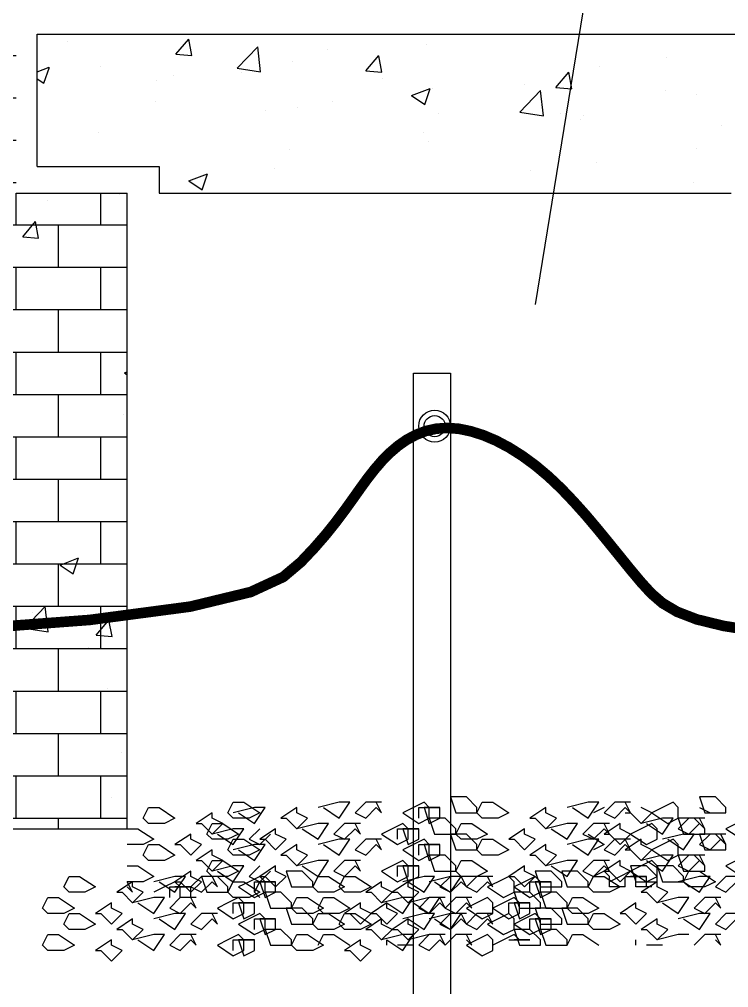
# Model space of a CAD drawing. Extents: x 0.013 to 0.842, y 0.009 to 0.544.
# Drawn here: x 0.12926 to 0.14265, y 0.0476 to 0.06588 of the extents above; entities that cross this region are included whole.
import ezdxf

# ---------------------------------------------------------------- set-up
doc = ezdxf.new("R2010")
doc.units = 0
doc.header["$LTSCALE"] = 250
doc.header["$MEASUREMENT"] = 0
doc.layers.get('0').update_dxf_attribs({"linetype": 'CONTINUOUS'})
doc.layers.add('DETALHES-DIVERSOS', color=7, linetype='CONTINUOUS')

# ---------------------------------------------------------------- blocks, each defined once
blk = doc.blocks.new('*X3')
at = {"color": 0}
for p, q in [((21600, 57600), (21600, 57640)), ((21760, 57600), (21760, 57640)), ((21920, 57600), (21920, 57640)), ((22080, 57600), (22080, 57640)), ((21530, 57600), (22240, 57600)), ((21680, 57520), (21680, 57600)), ((21840, 57520), (21840, 57600)), ((22000, 57520), (22000, 57600)), ((22160, 57520), (22160, 57600)), ((21530, 57520), (22240, 57520)), ((21600, 57440), (21600, 57520)), ((21760, 57440), (21760, 57520)), ((21920, 57440), (21920, 57520)), ((22080, 57440), (22080, 57520)), ((21530, 57440), (22240, 57440)), ((21680, 57360), (21680, 57440)), ((21840, 57360), (21840, 57440)), ((22000, 57360), (22000, 57440)), ((22160, 57360), (22160, 57440)), ((21530, 57360), (22240, 57360)), ((21600, 57340), (21600, 57360)), ((21760, 57340), (21760, 57360)), ((21920, 57340), (21920, 57360)), ((22080, 57280), (22080, 57360)), ((22240, 57280), (22240, 57340)), ((22400, 57280), (22400, 57340)), ((22040, 57280), (22450, 57280)), ((22160, 57200), (22160, 57280)), ((22320, 57200), (22320, 57280)), ((22040, 57200), (22450, 57200)), ((22080, 57120), (22080, 57200)), ((22240, 57120), (22240, 57200)), ((22400, 57120), (22400, 57200)), ((22040, 57120), (22450, 57120)), ((22160, 57040), (22160, 57120)), ((22320, 57040), (22320, 57120)), ((22040, 57040), (22450, 57040)), ((22080, 56960), (22080, 57040)), ((22240, 56960), (22240, 57040)), ((22400, 56960), (22400, 57040)), ((22040, 56960), (22450, 56960)), ((22160, 56880), (22160, 56960)), ((22320, 56880), (22320, 56960)), ((22040, 56880), (22450, 56880)), ((22080, 56800), (22080, 56880)), ((22240, 56800), (22240, 56880)), ((22400, 56800), (22400, 56880)), ((22040, 56800), (22450, 56800)), ((22160, 56720), (22160, 56800)), ((22320, 56720), (22320, 56800)), ((22040, 56720), (22450, 56720)), ((22080, 56640), (22080, 56720)), ((22240, 56640), (22240, 56720)), ((22400, 56640), (22400, 56720)), ((22040, 56640), (22450, 56640)), ((22160, 56560), (22160, 56640)), ((22320, 56560), (22320, 56640)), ((22040, 56560), (22450, 56560)), ((22080, 56480), (22080, 56560)), ((22240, 56480), (22240, 56560)), ((22400, 56480), (22400, 56560)), ((22040, 56480), (22450, 56480)), ((22160, 56400), (22160, 56480)), ((22320, 56400), (22320, 56480)), ((22040, 56400), (22450, 56400)), ((22080, 56320), (22080, 56400)), ((22240, 56320), (22240, 56400)), ((22400, 56320), (22400, 56400)), ((22040, 56320), (22450, 56320)), ((22160, 56240), (22160, 56320)), ((22320, 56240), (22320, 56320)), ((22040, 56240), (22450, 56240)), ((22080, 56160), (22080, 56240)), ((22240, 56160), (22240, 56240)), ((22400, 56160), (22400, 56240)), ((22040, 56160), (22450, 56160)), ((22160, 56140), (22160, 56160)), ((22320, 56140), (22320, 56160))]:
    blk.add_line(p, q, dxfattribs=at)

msp = doc.modelspace()

# ---------------------------------------------------------------- linework, layer by layer
at = {"layer": 'DETALHES-DIVERSOS'}
for p, q in [((0.1409, 0.0722), (0.139, 0.0605)), ((0.1296, 0.0631), (0.1296, 0.0656)), ((0.1296, 0.0656), (0.1451, 0.0656)), ((0.130179, 0.065471), (0.130179, 0.065471)), ((0.132217, 0.065221), (0.132459, 0.065508)), ((0.132517, 0.065195), (0.132459, 0.065508)), ((0.133372, 0.064957), (0.133761, 0.065363)), ((0.133817, 0.064888), (0.133762, 0.065363)), ((0.135079, 0.065317), (0.135079, 0.065317)), ((0.136949, 0.0654), (0.136949, 0.0654)), ((0.132217, 0.065221), (0.132516, 0.065195)), ((0.134424, 0.06508), (0.134424, 0.06508)), ((0.135804, 0.064907), (0.136045, 0.065195)), ((0.136103, 0.064881), (0.136045, 0.065194)), ((0.141469, 0.065158), (0.141469, 0.065158)), ((0.1296, 0.064889), (0.129828, 0.064977)), ((0.129727, 0.064675), (0.129829, 0.064977)), ((0.130787, 0.064994), (0.130787, 0.064994)), ((0.133372, 0.064957), (0.133817, 0.064888)), ((0.135804, 0.064907), (0.136103, 0.064881)), ((0.140218, 0.064994), (0.140218, 0.064994)), ((0.1296, 0.06476), (0.129727, 0.064675)), ((0.131856, 0.064728), (0.131856, 0.064728)), ((0.132163, 0.064816), (0.132163, 0.064816)), ((0.133456, 0.064881), (0.133456, 0.064881)), ((0.136125, 0.064769), (0.136125, 0.064769)), ((0.13939, 0.064594), (0.139631, 0.064881)), ((0.139689, 0.064567), (0.139632, 0.064881)), ((0.136664, 0.064442), (0.137014, 0.064576)), ((0.136913, 0.064274), (0.137014, 0.064576)), ((0.13706, 0.064578), (0.13706, 0.064578)), ((0.138708, 0.06413), (0.139098, 0.064535)), ((0.138794, 0.064656), (0.138794, 0.064656)), ((0.139153, 0.06406), (0.139098, 0.064535)), ((0.13939, 0.064594), (0.139689, 0.064567)), ((0.141463, 0.064543), (0.141463, 0.064543)), ((0.136664, 0.064442), (0.136913, 0.064274)), ((0.142052, 0.064463), (0.142052, 0.064463)), ((0.131841, 0.064322), (0.131841, 0.064322)), ((0.133915, 0.064164), (0.133915, 0.064164)), ((0.13451, 0.06421), (0.13451, 0.06421)), ((0.135166, 0.064329), (0.135166, 0.064329)), ((0.137179, 0.064097), (0.137179, 0.064097)), ((0.138708, 0.06413), (0.139153, 0.064061)), ((0.139485, 0.064111), (0.139485, 0.064111)), ((0.139849, 0.063984), (0.139849, 0.063984)), ((0.139904, 0.064068), (0.139904, 0.064068)), ((0.142518, 0.063871), (0.142518, 0.063871)), ((0.130757, 0.063748), (0.130757, 0.063748)), ((0.136888, 0.063736), (0.136888, 0.063736)), ((0.136988, 0.063567), (0.136988, 0.063567)), ((0.142048, 0.063436), (0.142048, 0.063436)), ((0.134363, 0.063416), (0.134363, 0.063416)), ((0.1296, 0.0631), (0.1319, 0.0631)), ((0.1319, 0.0631), (0.1319, 0.0626)), ((0.134072, 0.063067), (0.134072, 0.063067)), ((0.140154, 0.063186), (0.140154, 0.063186)), ((0.132463, 0.062829), (0.132813, 0.062964)), ((0.132712, 0.062662), (0.132813, 0.062964)), ((0.138902, 0.063022), (0.138902, 0.063022)), ((0.132463, 0.062829), (0.132712, 0.062662)), ((0.141992, 0.062798), (0.141992, 0.062798)), ((0.1292, 0.0626), (0.1313, 0.0626)), ((0.131157, 0.062566), (0.131157, 0.062566)), ((0.1313, 0.0506), (0.1313, 0.0626)), ((0.1319, 0.0626), (0.1427, 0.0626)), ((0.135745, 0.062606), (0.135745, 0.062606)), ((0.129792, 0.062453), (0.129792, 0.062453)), ((0.129325, 0.061774), (0.129566, 0.062061)), ((0.129624, 0.061748), (0.129566, 0.062061)), ((0.129325, 0.061774), (0.129624, 0.061748)), ((0.129442, 0.061776), (0.129442, 0.061776)), ((0.131284, 0.06022), (0.131284, 0.06022)), ((0.131246, 0.059204), (0.1313, 0.059224)), ((0.131246, 0.059204), (0.1313, 0.059167)), ((0.1367, 0.0592), (0.1374, 0.0592)), ((0.1367, 0.0256), (0.1367, 0.0592)), ((0.1374, 0.0592), (0.1374, 0.0299)), ((0.13122, 0.058412), (0.13122, 0.058412)), ((0.13003, 0.055578), (0.13038, 0.055712)), ((0.13003, 0.055578), (0.130278, 0.05541)), ((0.130279, 0.05541), (0.13038, 0.055712)), ((0.129361, 0.054388), (0.129751, 0.054794)), ((0.129519, 0.054688), (0.129519, 0.054688)), ((0.129807, 0.054319), (0.129751, 0.054794)), ((0.130483, 0.054718), (0.130483, 0.054718)), ((0.130712, 0.054252), (0.130953, 0.054539)), ((0.131012, 0.054226), (0.130954, 0.054539)), ((0.129361, 0.054388), (0.129806, 0.054319)), ((0.130712, 0.054252), (0.131011, 0.054226)), ((0.130573, 0.054017), (0.130573, 0.054017)), ((0.130935, 0.053251), (0.130935, 0.053251)), ((0.131194, 0.052034), (0.131194, 0.052034)), ((0.13101, 0.051189), (0.13101, 0.051189)), ((0.1374, 0.0512), (0.1375, 0.0509)), ((0.1377, 0.0512), (0.1374, 0.0512)), ((0.1379, 0.051), (0.1377, 0.0512)), ((0.1424, 0.0512), (0.1421, 0.0512)), ((0.1421, 0.0512), (0.1422, 0.0509)), ((0.1426, 0.051), (0.1424, 0.0512)), ((0.1332, 0.0509), (0.1333, 0.0511)), ((0.1333, 0.0511), (0.1335, 0.0511)), ((0.1335, 0.0511), (0.1338, 0.0509)), ((0.1353, 0.0511), (0.1349, 0.051)), ((0.1355, 0.0511), (0.1353, 0.0511)), ((0.1353, 0.0508), (0.1355, 0.0511)), ((0.1358, 0.0511), (0.1356, 0.0509)), ((0.1361, 0.0511), (0.1358, 0.0511)), ((0.1361, 0.0509), (0.136, 0.0511)), ((0.1369, 0.0511), (0.1367, 0.051)), ((0.137, 0.051), (0.1369, 0.0511)), ((0.1379, 0.0509), (0.138, 0.0511)), ((0.138, 0.0511), (0.1382, 0.0511)), ((0.1382, 0.0511), (0.1385, 0.0509)), ((0.14, 0.0511), (0.1396, 0.051)), ((0.14, 0.0508), (0.1402, 0.0511)), ((0.1402, 0.0511), (0.14, 0.0511)), ((0.1405, 0.0511), (0.1403, 0.0509)), ((0.1408, 0.0511), (0.1405, 0.0511)), ((0.1408, 0.0509), (0.1407, 0.0511)), ((0.1416, 0.0511), (0.1414, 0.051)), ((0.1417, 0.051), (0.1416, 0.0511)), ((0.1316, 0.0508), (0.1317, 0.051)), ((0.1317, 0.051), (0.1319, 0.051)), ((0.1319, 0.051), (0.1322, 0.0508)), ((0.1329, 0.0509), (0.1326, 0.0507)), ((0.1329, 0.0508), (0.1329, 0.0509)), ((0.1333, 0.0508), (0.1332, 0.0509)), ((0.1337, 0.051), (0.1333, 0.0509)), ((0.1334, 0.0509), (0.1337, 0.0507)), ((0.1338, 0.0509), (0.1336, 0.0508)), ((0.1337, 0.0507), (0.1339, 0.051)), ((0.1339, 0.051), (0.1337, 0.051)), ((0.1345, 0.051), (0.1342, 0.0508)), ((0.1345, 0.0509), (0.1345, 0.051)), ((0.1347, 0.0508), (0.1345, 0.0509)), ((0.135, 0.051), (0.1353, 0.0508)), ((0.1356, 0.0509), (0.1358, 0.0508)), ((0.1358, 0.0508), (0.136, 0.051)), ((0.136, 0.051), (0.1361, 0.0509)), ((0.1367, 0.051), (0.1365, 0.0509)), ((0.1365, 0.0509), (0.1368, 0.0507)), ((0.1368, 0.0508), (0.1368, 0.051)), ((0.1368, 0.051), (0.1372, 0.051)), ((0.1372, 0.051), (0.1369, 0.051)), ((0.1369, 0.051), (0.137, 0.0507)), ((0.137, 0.0508), (0.137, 0.051)), ((0.1372, 0.0508), (0.1372, 0.051)), ((0.1375, 0.0509), (0.1379, 0.0509)), ((0.1379, 0.0509), (0.1379, 0.051)), ((0.138, 0.0508), (0.1379, 0.0509)), ((0.1385, 0.0509), (0.1383, 0.0508)), ((0.1392, 0.051), (0.1389, 0.0508)), ((0.1392, 0.0509), (0.1392, 0.051)), ((0.1394, 0.0508), (0.1392, 0.0509)), ((0.1397, 0.051), (0.14, 0.0508)), ((0.1403, 0.051), (0.1401, 0.0509)), ((0.1403, 0.0509), (0.1405, 0.0508)), ((0.1405, 0.0508), (0.1407, 0.051)), ((0.1407, 0.051), (0.1408, 0.0509)), ((0.1407, 0.0509), (0.1408, 0.0509)), ((0.1408, 0.0509), (0.141, 0.0507)), ((0.1412, 0.0509), (0.141, 0.051)), ((0.141, 0.0507), (0.1412, 0.0509)), ((0.1414, 0.051), (0.1412, 0.0509)), ((0.1412, 0.0509), (0.1415, 0.0507)), ((0.1417, 0.0508), (0.1417, 0.051)), ((0.1421, 0.051), (0.1423, 0.0509)), ((0.1422, 0.0509), (0.1426, 0.0509)), ((0.1426, 0.0509), (0.1426, 0.051)), ((0.1317, 0.0507), (0.1316, 0.0508)), ((0.132, 0.0507), (0.1317, 0.0507)), ((0.1322, 0.0508), (0.132, 0.0507)), ((0.1326, 0.0507), (0.1327, 0.0507)), ((0.1327, 0.0507), (0.1329, 0.0505)), ((0.1328, 0.0505), (0.1329, 0.0507)), ((0.1331, 0.0507), (0.1329, 0.0508)), ((0.1329, 0.0507), (0.1331, 0.0507)), ((0.1329, 0.0505), (0.1331, 0.0507)), ((0.1331, 0.0507), (0.1334, 0.0505)), ((0.1336, 0.0508), (0.1333, 0.0508)), ((0.1342, 0.0508), (0.1343, 0.0508)), ((0.1343, 0.0508), (0.1345, 0.0506)), ((0.1345, 0.0506), (0.1347, 0.0508)), ((0.1349, 0.0507), (0.1345, 0.0506)), ((0.1349, 0.0504), (0.1351, 0.0507)), ((0.1351, 0.0507), (0.1349, 0.0507)), ((0.1354, 0.0507), (0.1352, 0.0505)), ((0.1357, 0.0507), (0.1354, 0.0507)), ((0.1357, 0.0505), (0.1356, 0.0507)), ((0.1365, 0.0507), (0.1363, 0.0506)), ((0.1366, 0.0506), (0.1365, 0.0507)), ((0.1368, 0.0507), (0.137, 0.0508)), ((0.137, 0.0507), (0.1372, 0.0508)), ((0.1373, 0.0508), (0.137, 0.0508)), ((0.137, 0.0508), (0.1371, 0.0505)), ((0.1375, 0.0506), (0.1373, 0.0508)), ((0.1375, 0.0505), (0.1376, 0.0507)), ((0.1376, 0.0507), (0.1378, 0.0507)), ((0.1378, 0.0507), (0.1381, 0.0505)), ((0.1383, 0.0508), (0.138, 0.0508)), ((0.1389, 0.0508), (0.139, 0.0508)), ((0.139, 0.0508), (0.1392, 0.0506)), ((0.1392, 0.0506), (0.1394, 0.0508)), ((0.1396, 0.0507), (0.1392, 0.0506)), ((0.1398, 0.0507), (0.1396, 0.0507)), ((0.1396, 0.0504), (0.1398, 0.0507)), ((0.1401, 0.0507), (0.1399, 0.0505)), ((0.1404, 0.0507), (0.1401, 0.0507)), ((0.1404, 0.0505), (0.1403, 0.0507)), ((0.1406, 0.0507), (0.1403, 0.0505)), ((0.1406, 0.0506), (0.1406, 0.0507)), ((0.1414, 0.0508), (0.141, 0.0507)), ((0.1412, 0.0507), (0.141, 0.0506)), ((0.1411, 0.0507), (0.1414, 0.0505)), ((0.1413, 0.0506), (0.1412, 0.0507)), ((0.1414, 0.0505), (0.1416, 0.0508)), ((0.1416, 0.0508), (0.1414, 0.0508)), ((0.1415, 0.0507), (0.1417, 0.0508)), ((0.1417, 0.0508), (0.1418, 0.0505)), ((0.142, 0.0508), (0.1417, 0.0508)), ((0.1419, 0.0508), (0.1417, 0.0506)), ((0.1422, 0.0508), (0.1419, 0.0508)), ((0.1419, 0.0505), (0.1421, 0.0507)), ((0.1422, 0.0506), (0.142, 0.0508)), ((0.1422, 0.0506), (0.1421, 0.0508)), ((0.1421, 0.0507), (0.1422, 0.0506)), ((0.1428, 0.0507), (0.1426, 0.0506)), ((0.1272, 0.0506), (0.1313, 0.0506)), ((0.1313, 0.0506), (0.1315, 0.0506)), ((0.1315, 0.0506), (0.1318, 0.0504)), ((0.1325, 0.0505), (0.1322, 0.0503)), ((0.1325, 0.0504), (0.1325, 0.0505)), ((0.1329, 0.0504), (0.1328, 0.0505)), ((0.1333, 0.0506), (0.1329, 0.0505)), ((0.133, 0.0505), (0.1333, 0.0503)), ((0.1334, 0.0505), (0.1332, 0.0504)), ((0.1335, 0.0506), (0.1333, 0.0506)), ((0.1333, 0.0503), (0.1335, 0.0506)), ((0.1338, 0.0506), (0.1336, 0.0504)), ((0.1341, 0.0506), (0.1338, 0.0504)), ((0.1338, 0.0503), (0.134, 0.0505)), ((0.1341, 0.0505), (0.1341, 0.0506)), ((0.1343, 0.0504), (0.1341, 0.0505)), ((0.1346, 0.0506), (0.1349, 0.0504)), ((0.1352, 0.0505), (0.1354, 0.0504)), ((0.1354, 0.0504), (0.1356, 0.0506)), ((0.1356, 0.0506), (0.1357, 0.0505)), ((0.1363, 0.0506), (0.1361, 0.0505)), ((0.1361, 0.0505), (0.1364, 0.0503)), ((0.1364, 0.0506), (0.1368, 0.0506)), ((0.1364, 0.0504), (0.1364, 0.0506)), ((0.1365, 0.0506), (0.1366, 0.0503)), ((0.1368, 0.0506), (0.1365, 0.0506)), ((0.1366, 0.0504), (0.1366, 0.0506)), ((0.1368, 0.0504), (0.1368, 0.0506)), ((0.1371, 0.0505), (0.1375, 0.0505)), ((0.1377, 0.0505), (0.1374, 0.0505)), ((0.1374, 0.0505), (0.1375, 0.0502)), ((0.1375, 0.0505), (0.1375, 0.0506)), ((0.1376, 0.0504), (0.1375, 0.0505)), ((0.1379, 0.0503), (0.1377, 0.0505)), ((0.1381, 0.0505), (0.1379, 0.0504)), ((0.1388, 0.0506), (0.1385, 0.0504)), ((0.1388, 0.0505), (0.1388, 0.0506)), ((0.139, 0.0504), (0.1388, 0.0505)), ((0.1393, 0.0506), (0.1396, 0.0504)), ((0.1399, 0.0505), (0.1401, 0.0504)), ((0.14, 0.0505), (0.1403, 0.0503)), ((0.1401, 0.0504), (0.1403, 0.0506)), ((0.1403, 0.0506), (0.1404, 0.0505)), ((0.1403, 0.0505), (0.1404, 0.0505)), ((0.1404, 0.0505), (0.1406, 0.0503)), ((0.1408, 0.0505), (0.1406, 0.0506)), ((0.1406, 0.0503), (0.1408, 0.0505)), ((0.141, 0.0506), (0.1408, 0.0505)), ((0.1408, 0.0505), (0.1411, 0.0503)), ((0.1413, 0.0504), (0.1413, 0.0506)), ((0.1418, 0.0505), (0.1414, 0.0504)), ((0.1417, 0.0506), (0.1419, 0.0505)), ((0.1418, 0.0505), (0.1422, 0.0505)), ((0.1418, 0.0502), (0.142, 0.0505)), ((0.142, 0.0505), (0.1418, 0.0505)), ((0.1421, 0.0505), (0.1422, 0.0502)), ((0.1424, 0.0505), (0.1421, 0.0505)), ((0.1423, 0.0505), (0.1421, 0.0503)), ((0.1422, 0.0505), (0.1422, 0.0506)), ((0.1426, 0.0505), (0.1423, 0.0505)), ((0.1426, 0.0503), (0.1424, 0.0505)), ((0.1426, 0.0503), (0.1425, 0.0505)), ((0.1426, 0.0506), (0.1429, 0.0504)), ((0.1316, 0.0503), (0.1313, 0.0503)), ((0.1318, 0.0504), (0.1316, 0.0503)), ((0.1316, 0.0501), (0.1317, 0.0503)), ((0.1317, 0.0503), (0.1319, 0.0503)), ((0.1319, 0.0503), (0.1322, 0.0501)), ((0.1322, 0.0503), (0.1323, 0.0503)), ((0.1323, 0.0503), (0.1325, 0.0501)), ((0.1327, 0.0503), (0.1325, 0.0504)), ((0.1325, 0.0501), (0.1327, 0.0503)), ((0.1332, 0.0504), (0.1329, 0.0504)), ((0.1332, 0.0502), (0.1333, 0.0504)), ((0.1333, 0.0504), (0.1335, 0.0504)), ((0.1337, 0.0503), (0.1333, 0.0502)), ((0.1335, 0.0504), (0.1338, 0.0502)), ((0.1336, 0.0504), (0.1338, 0.0503)), ((0.1339, 0.0503), (0.1337, 0.0503)), ((0.1337, 0.05), (0.1339, 0.0503)), ((0.1338, 0.0504), (0.1339, 0.0504)), ((0.1339, 0.0504), (0.1341, 0.0502)), ((0.1341, 0.0502), (0.1343, 0.0504)), ((0.1345, 0.0503), (0.1342, 0.0501)), ((0.1345, 0.0502), (0.1345, 0.0503)), ((0.1353, 0.0504), (0.1349, 0.0503)), ((0.135, 0.0503), (0.1353, 0.0501)), ((0.1353, 0.0501), (0.1355, 0.0504)), ((0.1355, 0.0504), (0.1353, 0.0504)), ((0.1358, 0.0504), (0.1356, 0.0502)), ((0.1361, 0.0504), (0.1358, 0.0504)), ((0.1358, 0.0501), (0.136, 0.0503)), ((0.1361, 0.0502), (0.136, 0.0504)), ((0.136, 0.0503), (0.1361, 0.0502)), ((0.136253, 0.050376), (0.136253, 0.050376)), ((0.1364, 0.0503), (0.1366, 0.0504)), ((0.1367, 0.0503), (0.1365, 0.0502)), ((0.1366, 0.0503), (0.1368, 0.0504)), ((0.1369, 0.0504), (0.1367, 0.0503)), ((0.1368, 0.0503), (0.1372, 0.0503)), ((0.1368, 0.0501), (0.1368, 0.0503)), ((0.137, 0.0503), (0.1369, 0.0504)), ((0.1369, 0.0503), (0.137, 0.05)), ((0.1372, 0.0503), (0.1369, 0.0503)), ((0.137, 0.0501), (0.137, 0.0503)), ((0.1372, 0.0501), (0.1372, 0.0503)), ((0.1379, 0.0504), (0.1376, 0.0504)), ((0.1379, 0.0502), (0.138, 0.0504)), ((0.1379, 0.0502), (0.1379, 0.0503)), ((0.138, 0.0504), (0.1382, 0.0504)), ((0.1382, 0.0504), (0.1385, 0.0502)), ((0.1385, 0.0504), (0.1386, 0.0504)), ((0.1386, 0.0504), (0.1388, 0.0502)), ((0.1388, 0.0502), (0.139, 0.0504)), ((0.1392, 0.0503), (0.1389, 0.0501)), ((0.1392, 0.0502), (0.1392, 0.0503)), ((0.14, 0.0504), (0.1396, 0.0503)), ((0.1397, 0.0503), (0.14, 0.0501)), ((0.1402, 0.0504), (0.14, 0.0504)), ((0.14, 0.0501), (0.1402, 0.0504)), ((0.1403, 0.0503), (0.1401, 0.0502)), ((0.1405, 0.0504), (0.1403, 0.0502)), ((0.1408, 0.0504), (0.1405, 0.0504)), ((0.1405, 0.0501), (0.1407, 0.0503)), ((0.1408, 0.0502), (0.1407, 0.0504)), ((0.141, 0.0504), (0.1407, 0.0502)), ((0.1407, 0.0503), (0.1408, 0.0502)), ((0.141, 0.0503), (0.141, 0.0504)), ((0.1412, 0.0502), (0.141, 0.0503)), ((0.1411, 0.0503), (0.1413, 0.0504)), ((0.1414, 0.0503), (0.1412, 0.0502)), ((0.1416, 0.0504), (0.1414, 0.0503)), ((0.1415, 0.0504), (0.1418, 0.0502)), ((0.1417, 0.0503), (0.1416, 0.0504)), ((0.1417, 0.0501), (0.1417, 0.0503)), ((0.1421, 0.0503), (0.1423, 0.0502)), ((0.1423, 0.0502), (0.1425, 0.0504)), ((0.1425, 0.0504), (0.1426, 0.0503)), ((0.1426, 0.0502), (0.1426, 0.0503)), ((0.1317, 0.05), (0.1316, 0.0501)), ((0.1322, 0.0501), (0.132, 0.05)), ((0.1329, 0.0502), (0.1326, 0.05)), ((0.1329, 0.0501), (0.1329, 0.0502)), ((0.1331, 0.05), (0.1329, 0.0501)), ((0.1333, 0.0501), (0.1332, 0.0502)), ((0.1336, 0.0501), (0.1333, 0.0501)), ((0.1334, 0.0502), (0.1337, 0.05)), ((0.1338, 0.0502), (0.1336, 0.0501)), ((0.1342, 0.0501), (0.1343, 0.0501)), ((0.1343, 0.0501), (0.1345, 0.0499)), ((0.1347, 0.0501), (0.1345, 0.0502)), ((0.1345, 0.0499), (0.1347, 0.0501)), ((0.1356, 0.0502), (0.1358, 0.0501)), ((0.1365, 0.0502), (0.1368, 0.05)), ((0.1368, 0.05), (0.137, 0.0501)), ((0.137, 0.0501), (0.1371, 0.0498)), ((0.1373, 0.0501), (0.137, 0.0501)), ((0.137, 0.05), (0.1372, 0.0501)), ((0.1375, 0.0499), (0.1373, 0.0501)), ((0.1375, 0.0502), (0.1379, 0.0502)), ((0.138, 0.0501), (0.1379, 0.0502)), ((0.1383, 0.0501), (0.138, 0.0501)), ((0.1385, 0.0502), (0.1383, 0.0501)), ((0.1389, 0.0501), (0.139, 0.0501)), ((0.139, 0.0501), (0.1392, 0.0499)), ((0.1394, 0.0501), (0.1392, 0.0502)), ((0.1392, 0.0499), (0.1394, 0.0501)), ((0.1403, 0.0502), (0.1405, 0.0501)), ((0.1407, 0.0502), (0.1408, 0.0502)), ((0.1408, 0.0502), (0.141, 0.05)), ((0.141, 0.05), (0.1412, 0.0502)), ((0.1414, 0.0501), (0.141, 0.05)), ((0.1412, 0.0502), (0.1415, 0.05)), ((0.1416, 0.0501), (0.1414, 0.0501)), ((0.1414, 0.0498), (0.1416, 0.0501)), ((0.1415, 0.05), (0.1417, 0.0501)), ((0.142, 0.0501), (0.1417, 0.0501)), ((0.1417, 0.0501), (0.1418, 0.0498)), ((0.1419, 0.0501), (0.1417, 0.0499)), ((0.1422, 0.0501), (0.1419, 0.0501)), ((0.1422, 0.0499), (0.142, 0.0501)), ((0.1422, 0.0499), (0.1421, 0.0501)), ((0.1422, 0.0502), (0.1426, 0.0502)), ((0.132, 0.05), (0.1317, 0.05)), ((0.1326, 0.05), (0.1327, 0.05)), ((0.1327, 0.05), (0.1329, 0.0498)), ((0.1328, 0.0498), (0.1329, 0.05)), ((0.1329, 0.05), (0.1331, 0.05)), ((0.1329, 0.0498), (0.1331, 0.05)), ((0.1331, 0.05), (0.1334, 0.0498)), ((0.1349, 0.05), (0.1345, 0.0499)), ((0.1351, 0.05), (0.1349, 0.05)), ((0.1349, 0.0497), (0.1351, 0.05)), ((0.1354, 0.05), (0.1352, 0.0498)), ((0.1357, 0.05), (0.1354, 0.05)), ((0.1357, 0.0498), (0.1356, 0.05)), ((0.1365, 0.05), (0.1363, 0.0499)), ((0.1366, 0.0499), (0.1365, 0.05)), ((0.1375, 0.0498), (0.1376, 0.05)), ((0.1376, 0.05), (0.1378, 0.05)), ((0.1378, 0.05), (0.1381, 0.0498)), ((0.1396, 0.05), (0.1392, 0.0499)), ((0.1396, 0.0497), (0.1398, 0.05)), ((0.1398, 0.05), (0.1396, 0.05)), ((0.1401, 0.05), (0.1399, 0.0498)), ((0.1404, 0.05), (0.1401, 0.05)), ((0.1404, 0.0498), (0.1403, 0.05)), ((0.1406, 0.05), (0.1403, 0.0498)), ((0.1406, 0.0499), (0.1406, 0.05)), ((0.1412, 0.05), (0.141, 0.0499)), ((0.1411, 0.05), (0.1414, 0.0498)), ((0.1413, 0.0499), (0.1412, 0.05)), ((0.1419, 0.0498), (0.1421, 0.05)), ((0.1421, 0.05), (0.1422, 0.0499)), ((0.1428, 0.05), (0.1426, 0.0499)), ((0.1313, 0.0499), (0.1315, 0.0499)), ((0.1315, 0.0499), (0.1318, 0.0497)), ((0.1325, 0.0498), (0.1322, 0.0496)), ((0.1325, 0.0497), (0.1325, 0.0498)), ((0.1329, 0.0497), (0.1328, 0.0498)), ((0.1333, 0.0499), (0.1329, 0.0498)), ((0.133, 0.0498), (0.1333, 0.0496)), ((0.1334, 0.0498), (0.1332, 0.0497)), ((0.1333, 0.0496), (0.1335, 0.0499)), ((0.1335, 0.0499), (0.1333, 0.0499)), ((0.1338, 0.0499), (0.1336, 0.0497)), ((0.1341, 0.0499), (0.1338, 0.0497)), ((0.1338, 0.0496), (0.134, 0.0498)), ((0.1341, 0.0498), (0.1341, 0.0499)), ((0.1343, 0.0497), (0.1341, 0.0498)), ((0.1346, 0.0498), (0.1343, 0.0498)), ((0.1343, 0.0498), (0.1344, 0.0495)), ((0.1346, 0.0499), (0.1349, 0.0497)), ((0.1348, 0.0496), (0.1346, 0.0498)), ((0.1352, 0.0498), (0.1354, 0.0497)), ((0.1354, 0.0497), (0.1356, 0.0499)), ((0.1356, 0.0499), (0.1357, 0.0498)), ((0.1363, 0.0499), (0.1361, 0.0498)), ((0.1361, 0.0498), (0.1364, 0.0496)), ((0.1364, 0.0497), (0.1364, 0.0499)), ((0.1364, 0.0499), (0.1368, 0.0499)), ((0.1368, 0.0499), (0.1365, 0.0499)), ((0.1365, 0.0499), (0.1366, 0.0496)), ((0.1366, 0.0497), (0.1366, 0.0499)), ((0.1368, 0.0497), (0.1368, 0.0499)), ((0.1371, 0.0498), (0.1375, 0.0498)), ((0.1375, 0.0498), (0.1375, 0.0499)), ((0.1376, 0.0497), (0.1375, 0.0498)), ((0.1381, 0.0498), (0.1379, 0.0497)), ((0.1388, 0.0499), (0.1385, 0.0497)), ((0.1388, 0.0498), (0.1388, 0.0499)), ((0.139, 0.0497), (0.1388, 0.0498)), ((0.139, 0.0498), (0.1391, 0.0495)), ((0.1393, 0.0498), (0.139, 0.0498)), ((0.1393, 0.0499), (0.1396, 0.0497)), ((0.1395, 0.0496), (0.1393, 0.0498)), ((0.1398, 0.0498), (0.1395, 0.0498)), ((0.1395, 0.0498), (0.1396, 0.0495)), ((0.14, 0.0496), (0.1398, 0.0498)), ((0.1399, 0.0498), (0.1401, 0.0497)), ((0.1401, 0.0497), (0.1403, 0.0499)), ((0.1403, 0.0498), (0.1401, 0.0497)), ((0.1403, 0.0499), (0.1404, 0.0498)), ((0.1404, 0.0497), (0.1403, 0.0498)), ((0.1403, 0.0498), (0.1404, 0.0498)), ((0.1404, 0.0498), (0.1406, 0.0496)), ((0.1408, 0.0498), (0.1406, 0.0499)), ((0.1408, 0.0498), (0.1406, 0.0497)), ((0.1406, 0.0496), (0.1408, 0.0498)), ((0.141, 0.0499), (0.1408, 0.0498)), ((0.1411, 0.0499), (0.1408, 0.0499)), ((0.1408, 0.0499), (0.1409, 0.0496)), ((0.1408, 0.0498), (0.1411, 0.0496)), ((0.1409, 0.0497), (0.1408, 0.0498)), ((0.1413, 0.0497), (0.1411, 0.0499)), ((0.1413, 0.0497), (0.1413, 0.0499)), ((0.1413, 0.0499), (0.1414, 0.0496)), ((0.1416, 0.0499), (0.1413, 0.0499)), ((0.1418, 0.0497), (0.1416, 0.0499)), ((0.1417, 0.0499), (0.1419, 0.0498)), ((0.1418, 0.0498), (0.1422, 0.0498)), ((0.1418, 0.0496), (0.1419, 0.0498)), ((0.1419, 0.0498), (0.1421, 0.0498)), ((0.1421, 0.0498), (0.1424, 0.0496)), ((0.1422, 0.0498), (0.1422, 0.0499)), ((0.1426, 0.0499), (0.1429, 0.0497)), ((0.1301, 0.0495), (0.1302, 0.0497)), ((0.1302, 0.0497), (0.1304, 0.0497)), ((0.1304, 0.0497), (0.1307, 0.0495)), ((0.1314, 0.0496), (0.1311, 0.0494)), ((0.1314, 0.0494), (0.1313, 0.0496)), ((0.1316, 0.0496), (0.1313, 0.0496)), ((0.1314, 0.0495), (0.1314, 0.0496)), ((0.1318, 0.0497), (0.1316, 0.0496)), ((0.1322, 0.0497), (0.1318, 0.0496)), ((0.1319, 0.0496), (0.1322, 0.0494)), ((0.1322, 0.0496), (0.132, 0.0495)), ((0.1322, 0.0494), (0.1324, 0.0497)), ((0.1324, 0.0497), (0.1322, 0.0497)), ((0.1323, 0.0495), (0.1322, 0.0496)), ((0.1322, 0.0496), (0.1323, 0.0496)), ((0.1323, 0.0496), (0.1325, 0.0494)), ((0.1327, 0.0497), (0.1325, 0.0495)), ((0.1327, 0.0496), (0.1325, 0.0497)), ((0.1325, 0.0494), (0.1327, 0.0496)), ((0.133, 0.0497), (0.1327, 0.0497)), ((0.1327, 0.0497), (0.1328, 0.0494)), ((0.133, 0.0497), (0.1327, 0.0497)), ((0.1327, 0.0494), (0.1329, 0.0496)), ((0.1332, 0.0497), (0.1329, 0.0497)), ((0.133, 0.0495), (0.1329, 0.0497)), ((0.1329, 0.0496), (0.133, 0.0495)), ((0.1332, 0.0495), (0.133, 0.0497)), ((0.1332, 0.0494), (0.1333, 0.0496)), ((0.1333, 0.0496), (0.1335, 0.0496)), ((0.1336, 0.0496), (0.1334, 0.0495)), ((0.1335, 0.0496), (0.1338, 0.0494)), ((0.1338, 0.0497), (0.1336, 0.0496)), ((0.1336, 0.0497), (0.1338, 0.0496)), ((0.1337, 0.0496), (0.1341, 0.0496)), ((0.1337, 0.0494), (0.1337, 0.0496)), ((0.1337, 0.0494), (0.1338, 0.0496)), ((0.1338, 0.0497), (0.1339, 0.0497)), ((0.1339, 0.0496), (0.1338, 0.0497)), ((0.1338, 0.0496), (0.1339, 0.0493)), ((0.1341, 0.0496), (0.1338, 0.0496)), ((0.1338, 0.0496), (0.134, 0.0496)), ((0.1339, 0.0497), (0.1341, 0.0495)), ((0.1339, 0.0494), (0.1339, 0.0496)), ((0.1341, 0.0495), (0.1343, 0.0497)), ((0.1341, 0.0494), (0.1341, 0.0496)), ((0.1348, 0.0495), (0.1349, 0.0497)), ((0.1348, 0.0495), (0.1348, 0.0496)), ((0.1349, 0.0497), (0.1351, 0.0497)), ((0.1351, 0.0497), (0.1354, 0.0495)), ((0.1353, 0.0495), (0.1354, 0.0497)), ((0.1354, 0.0497), (0.1356, 0.0497)), ((0.1356, 0.0497), (0.1359, 0.0495)), ((0.1361, 0.0496), (0.1358, 0.0494)), ((0.1361, 0.0495), (0.1361, 0.0496)), ((0.1366, 0.0496), (0.1363, 0.0494)), ((0.1364, 0.0496), (0.1366, 0.0497)), ((0.1369, 0.0497), (0.1365, 0.0496)), ((0.1366, 0.0496), (0.1368, 0.0497)), ((0.1366, 0.0496), (0.1369, 0.0494)), ((0.1366, 0.0495), (0.1366, 0.0496)), ((0.1371, 0.0497), (0.1369, 0.0497)), ((0.1369, 0.0494), (0.1371, 0.0497)), ((0.1374, 0.0497), (0.137, 0.0496)), ((0.1371, 0.0496), (0.1374, 0.0494)), ((0.1374, 0.0497), (0.1372, 0.0495)), ((0.1377, 0.0497), (0.1374, 0.0497)), ((0.1374, 0.0494), (0.1376, 0.0497)), ((0.1376, 0.0497), (0.1374, 0.0497)), ((0.1374, 0.0494), (0.1376, 0.0496)), ((0.1379, 0.0497), (0.1376, 0.0497)), ((0.1377, 0.0495), (0.1376, 0.0497)), ((0.1376, 0.0496), (0.1377, 0.0495)), ((0.1379, 0.0497), (0.1377, 0.0495)), ((0.1382, 0.0497), (0.1379, 0.0497)), ((0.1379, 0.0494), (0.1381, 0.0496)), ((0.1382, 0.0495), (0.1381, 0.0497)), ((0.1383, 0.0496), (0.1381, 0.0495)), ((0.1381, 0.0496), (0.1382, 0.0495)), ((0.1385, 0.0497), (0.1383, 0.0496)), ((0.1385, 0.0497), (0.1386, 0.0497)), ((0.1386, 0.0496), (0.1385, 0.0497)), ((0.1386, 0.0497), (0.1388, 0.0495)), ((0.1386, 0.0494), (0.1386, 0.0496)), ((0.1388, 0.0496), (0.1386, 0.0495)), ((0.1388, 0.0495), (0.139, 0.0497)), ((0.139, 0.0497), (0.1388, 0.0496)), ((0.1389, 0.0496), (0.1393, 0.0496)), ((0.1389, 0.0494), (0.1389, 0.0496)), ((0.1391, 0.0496), (0.139, 0.0497)), ((0.139, 0.0496), (0.1391, 0.0493)), ((0.1393, 0.0496), (0.139, 0.0496)), ((0.1391, 0.0494), (0.1391, 0.0496)), ((0.1393, 0.0494), (0.1393, 0.0496)), ((0.1395, 0.0495), (0.1395, 0.0496)), ((0.14, 0.0495), (0.1401, 0.0497)), ((0.14, 0.0495), (0.14, 0.0496)), ((0.1401, 0.0497), (0.1403, 0.0497)), ((0.1403, 0.0497), (0.1406, 0.0495)), ((0.1406, 0.0497), (0.1404, 0.0496)), ((0.1404, 0.0495), (0.1404, 0.0497)), ((0.1407, 0.0495), (0.1407, 0.0497)), ((0.1407, 0.0497), (0.1411, 0.0497)), ((0.1411, 0.0497), (0.1408, 0.0497)), ((0.1409, 0.0495), (0.1409, 0.0497)), ((0.1409, 0.0496), (0.1413, 0.0496)), ((0.1413, 0.0496), (0.141, 0.0494)), ((0.1411, 0.0496), (0.1413, 0.0497)), ((0.1411, 0.0495), (0.1411, 0.0497)), ((0.1413, 0.0496), (0.1413, 0.0497)), ((0.1413, 0.0495), (0.1413, 0.0496)), ((0.1414, 0.0496), (0.1418, 0.0496)), ((0.1421, 0.0497), (0.1417, 0.0496)), ((0.1418, 0.0496), (0.1418, 0.0497)), ((0.1418, 0.0496), (0.1421, 0.0494)), ((0.1419, 0.0495), (0.1418, 0.0496)), ((0.1423, 0.0497), (0.1421, 0.0497)), ((0.1421, 0.0494), (0.1423, 0.0497)), ((0.1424, 0.0496), (0.1422, 0.0495)), ((0.1426, 0.0497), (0.1424, 0.0495)), ((0.1429, 0.0497), (0.1426, 0.0497)), ((0.1426, 0.0494), (0.1428, 0.0496)), ((0.1302, 0.0494), (0.1301, 0.0495)), ((0.1305, 0.0494), (0.1302, 0.0494)), ((0.1307, 0.0495), (0.1305, 0.0494)), ((0.1311, 0.0494), (0.1312, 0.0494)), ((0.1312, 0.0494), (0.1314, 0.0492)), ((0.1313, 0.0495), (0.1314, 0.0494)), ((0.1316, 0.0494), (0.1314, 0.0495)), ((0.1314, 0.0492), (0.1316, 0.0494)), ((0.132, 0.0495), (0.1318, 0.0494)), ((0.1321, 0.0493), (0.1321, 0.0495)), ((0.1321, 0.0495), (0.1325, 0.0495)), ((0.1325, 0.0495), (0.1322, 0.0495)), ((0.1323, 0.0493), (0.1323, 0.0495)), ((0.1325, 0.0495), (0.1327, 0.0494)), ((0.1325, 0.0493), (0.1325, 0.0495)), ((0.1328, 0.0494), (0.1332, 0.0494)), ((0.1332, 0.0494), (0.1332, 0.0495)), ((0.1333, 0.0493), (0.1332, 0.0494)), ((0.1334, 0.0495), (0.1337, 0.0493)), ((0.1338, 0.0494), (0.1336, 0.0493)), ((0.1337, 0.0493), (0.1339, 0.0494)), ((0.1338, 0.0493), (0.1337, 0.0494)), ((0.1339, 0.0494), (0.134, 0.0491)), ((0.1342, 0.0494), (0.1339, 0.0494)), ((0.1339, 0.0493), (0.1341, 0.0494)), ((0.1344, 0.0492), (0.1342, 0.0494)), ((0.1344, 0.0495), (0.1348, 0.0495)), ((0.1349, 0.0494), (0.1348, 0.0495)), ((0.1352, 0.0494), (0.1349, 0.0494)), ((0.1354, 0.0495), (0.1352, 0.0494)), ((0.1354, 0.0494), (0.1353, 0.0495)), ((0.1357, 0.0494), (0.1354, 0.0494)), ((0.1359, 0.0495), (0.1357, 0.0494)), ((0.1358, 0.0494), (0.1359, 0.0494)), ((0.1359, 0.0494), (0.1361, 0.0492)), ((0.1363, 0.0494), (0.1361, 0.0495)), ((0.1361, 0.0492), (0.1363, 0.0494)), ((0.1363, 0.0494), (0.1364, 0.0494)), ((0.1364, 0.0494), (0.1366, 0.0492)), ((0.1368, 0.0494), (0.1366, 0.0495)), ((0.1366, 0.0492), (0.1368, 0.0494)), ((0.1372, 0.0495), (0.1374, 0.0494)), ((0.1377, 0.0495), (0.1379, 0.0494)), ((0.1381, 0.0495), (0.1384, 0.0493)), ((0.1384, 0.0493), (0.1386, 0.0494)), ((0.1386, 0.0495), (0.1389, 0.0493)), ((0.1389, 0.0494), (0.1386, 0.0494)), ((0.1386, 0.0494), (0.1387, 0.0491)), ((0.1391, 0.0492), (0.1389, 0.0494)), ((0.1389, 0.0493), (0.1391, 0.0494)), ((0.1391, 0.0495), (0.1395, 0.0495)), ((0.1391, 0.0494), (0.1392, 0.0491)), ((0.1394, 0.0494), (0.1391, 0.0494)), ((0.1391, 0.0493), (0.1393, 0.0494)), ((0.1396, 0.0492), (0.1394, 0.0494)), ((0.1396, 0.0495), (0.14, 0.0495)), ((0.1401, 0.0494), (0.14, 0.0495)), ((0.1404, 0.0494), (0.1401, 0.0494)), ((0.1406, 0.0495), (0.1404, 0.0494)), ((0.1407, 0.0495), (0.1404, 0.0495)), ((0.1412, 0.0495), (0.1409, 0.0495)), ((0.141, 0.0494), (0.1411, 0.0494)), ((0.1411, 0.0494), (0.1413, 0.0492)), ((0.1415, 0.0494), (0.1413, 0.0495)), ((0.1413, 0.0492), (0.1415, 0.0494)), ((0.1422, 0.0495), (0.1419, 0.0495)), ((0.1424, 0.0495), (0.1426, 0.0494)), ((0.1297, 0.0491), (0.1298, 0.0493)), ((0.1298, 0.0493), (0.13, 0.0493)), ((0.13, 0.0493), (0.1303, 0.0491)), ((0.131, 0.0492), (0.1307, 0.049)), ((0.131, 0.0491), (0.131, 0.0492)), ((0.1318, 0.0493), (0.1314, 0.0492)), ((0.1315, 0.0492), (0.1318, 0.049)), ((0.132, 0.0493), (0.1318, 0.0493)), ((0.1318, 0.049), (0.132, 0.0493)), ((0.1323, 0.0493), (0.1321, 0.0491)), ((0.1326, 0.0493), (0.1323, 0.0493)), ((0.1326, 0.0493), (0.1323, 0.0493)), ((0.1323, 0.049), (0.1325, 0.0492)), ((0.1326, 0.0491), (0.1325, 0.0493)), ((0.1325, 0.0492), (0.1326, 0.0491)), ((0.1332, 0.0492), (0.133, 0.0491)), ((0.1334, 0.0493), (0.1332, 0.0492)), ((0.1336, 0.0493), (0.1333, 0.0493)), ((0.1333, 0.049), (0.1333, 0.0492)), ((0.1333, 0.0492), (0.1337, 0.0492)), ((0.1335, 0.0492), (0.1334, 0.0493)), ((0.1337, 0.0492), (0.1334, 0.0492)), ((0.1334, 0.0492), (0.1335, 0.0489)), ((0.1335, 0.049), (0.1335, 0.0492)), ((0.1337, 0.049), (0.1337, 0.0492)), ((0.1344, 0.0491), (0.1345, 0.0493)), ((0.1344, 0.0491), (0.1344, 0.0492)), ((0.1345, 0.0493), (0.1347, 0.0493)), ((0.1347, 0.0493), (0.135, 0.0491)), ((0.1349, 0.0491), (0.135, 0.0493)), ((0.135, 0.0493), (0.1352, 0.0493)), ((0.1352, 0.0493), (0.1355, 0.0491)), ((0.1357, 0.0492), (0.1354, 0.049)), ((0.1357, 0.0491), (0.1357, 0.0492)), ((0.1362, 0.0492), (0.1359, 0.049)), ((0.1365, 0.0493), (0.1361, 0.0492)), ((0.1362, 0.0492), (0.1365, 0.049)), ((0.1362, 0.0491), (0.1362, 0.0492)), ((0.1365, 0.049), (0.1367, 0.0493)), ((0.1367, 0.0493), (0.1365, 0.0493)), ((0.137, 0.0493), (0.1366, 0.0492)), ((0.1367, 0.0492), (0.137, 0.049)), ((0.137, 0.0493), (0.1368, 0.0491)), ((0.1373, 0.0493), (0.137, 0.0493)), ((0.1372, 0.0493), (0.137, 0.0493)), ((0.137, 0.049), (0.1372, 0.0493)), ((0.137, 0.049), (0.1372, 0.0492)), ((0.1373, 0.0491), (0.1372, 0.0493)), ((0.1372, 0.0492), (0.1373, 0.0491)), ((0.1375, 0.0493), (0.1373, 0.0491)), ((0.1378, 0.0493), (0.1375, 0.0493)), ((0.1375, 0.049), (0.1377, 0.0492)), ((0.1378, 0.0491), (0.1377, 0.0493)), ((0.1379, 0.0492), (0.1377, 0.0491)), ((0.1377, 0.0492), (0.1378, 0.0491)), ((0.1381, 0.0493), (0.1379, 0.0492)), ((0.1382, 0.0492), (0.1381, 0.0493)), ((0.1382, 0.049), (0.1382, 0.0492)), ((0.1384, 0.0492), (0.1382, 0.0491)), ((0.1386, 0.0493), (0.1384, 0.0492)), ((0.1385, 0.049), (0.1385, 0.0492)), ((0.1385, 0.0492), (0.1389, 0.0492)), ((0.1387, 0.0492), (0.1386, 0.0493)), ((0.1389, 0.0492), (0.1386, 0.0492)), ((0.1386, 0.0492), (0.1387, 0.0489)), ((0.1387, 0.049), (0.1387, 0.0492)), ((0.1389, 0.049), (0.1389, 0.0492)), ((0.1391, 0.0491), (0.1391, 0.0492)), ((0.1396, 0.0491), (0.1397, 0.0493)), ((0.1396, 0.0491), (0.1396, 0.0492)), ((0.1397, 0.0493), (0.1399, 0.0493)), ((0.1399, 0.0493), (0.1402, 0.0491)), ((0.1409, 0.0492), (0.1406, 0.049)), ((0.1409, 0.0491), (0.1409, 0.0492)), ((0.1417, 0.0493), (0.1413, 0.0492)), ((0.1414, 0.0492), (0.1417, 0.049)), ((0.1417, 0.049), (0.1419, 0.0493)), ((0.1419, 0.0493), (0.1417, 0.0493)), ((0.1422, 0.0493), (0.142, 0.0491)), ((0.1425, 0.0493), (0.1422, 0.0493)), ((0.1422, 0.049), (0.1424, 0.0492)), ((0.1425, 0.0491), (0.1424, 0.0493)), ((0.1424, 0.0492), (0.1425, 0.0491)), ((0.1298, 0.049), (0.1297, 0.0491)), ((0.1301, 0.049), (0.1298, 0.049)), ((0.1303, 0.0491), (0.1301, 0.049)), ((0.1301, 0.0488), (0.1302, 0.049)), ((0.1302, 0.049), (0.1304, 0.049)), ((0.1304, 0.049), (0.1307, 0.0488)), ((0.1307, 0.049), (0.1308, 0.049)), ((0.1308, 0.049), (0.131, 0.0488)), ((0.1312, 0.049), (0.131, 0.0491)), ((0.131, 0.0488), (0.1312, 0.049)), ((0.1322, 0.049), (0.1318, 0.0489)), ((0.1321, 0.0491), (0.1323, 0.049)), ((0.1324, 0.049), (0.1322, 0.049)), ((0.1322, 0.0487), (0.1324, 0.049)), ((0.1327, 0.049), (0.1325, 0.0488)), ((0.133, 0.049), (0.1327, 0.049)), ((0.133, 0.0488), (0.1329, 0.049)), ((0.133, 0.0491), (0.1333, 0.0489)), ((0.1333, 0.0489), (0.1335, 0.049)), ((0.1335, 0.0489), (0.1337, 0.049)), ((0.1338, 0.049), (0.1336, 0.0489)), ((0.1339, 0.0489), (0.1338, 0.049)), ((0.134, 0.0491), (0.1344, 0.0491)), ((0.1343, 0.0491), (0.1344, 0.0488)), ((0.1346, 0.0491), (0.1343, 0.0491)), ((0.1345, 0.049), (0.1344, 0.0491)), ((0.1348, 0.049), (0.1345, 0.049)), ((0.1348, 0.0489), (0.1346, 0.0491)), ((0.135, 0.0491), (0.1348, 0.049)), ((0.1348, 0.0488), (0.1349, 0.049)), ((0.135, 0.049), (0.1349, 0.0491)), ((0.1349, 0.049), (0.1351, 0.049)), ((0.1353, 0.049), (0.135, 0.049)), ((0.1351, 0.049), (0.1354, 0.0488)), ((0.1355, 0.0491), (0.1353, 0.049)), ((0.1353, 0.0488), (0.1354, 0.049)), ((0.1354, 0.049), (0.1355, 0.049)), ((0.1354, 0.049), (0.1356, 0.049)), ((0.1355, 0.049), (0.1357, 0.0488)), ((0.1356, 0.049), (0.1359, 0.0488)), ((0.1359, 0.049), (0.1357, 0.0491)), ((0.1357, 0.0488), (0.1359, 0.049)), ((0.1359, 0.049), (0.136, 0.049)), ((0.136, 0.049), (0.1362, 0.0488)), ((0.1364, 0.049), (0.1362, 0.0491)), ((0.1362, 0.0488), (0.1364, 0.049)), ((0.1369, 0.049), (0.1365, 0.0489)), ((0.1368, 0.0491), (0.137, 0.049)), ((0.1369, 0.0487), (0.1371, 0.049)), ((0.1371, 0.049), (0.1369, 0.049)), ((0.1374, 0.049), (0.137, 0.0489)), ((0.1374, 0.049), (0.1372, 0.0488)), ((0.1373, 0.0491), (0.1375, 0.049)), ((0.1377, 0.049), (0.1374, 0.049)), ((0.1376, 0.049), (0.1374, 0.049)), ((0.1374, 0.0487), (0.1376, 0.049)), ((0.1377, 0.0488), (0.1376, 0.049)), ((0.1377, 0.0491), (0.138, 0.0489)), ((0.1379, 0.049), (0.1377, 0.0488)), ((0.1382, 0.049), (0.1379, 0.049)), ((0.138, 0.0489), (0.1382, 0.049)), ((0.1382, 0.0488), (0.1381, 0.049)), ((0.1382, 0.0491), (0.1385, 0.0489)), ((0.1385, 0.049), (0.1383, 0.0489)), ((0.1386, 0.0489), (0.1385, 0.049)), ((0.1385, 0.0489), (0.1387, 0.049)), ((0.1387, 0.0491), (0.1391, 0.0491)), ((0.1387, 0.0489), (0.1389, 0.049)), ((0.139, 0.049), (0.1388, 0.0489)), ((0.1393, 0.0491), (0.139, 0.0491)), ((0.139, 0.0491), (0.1391, 0.0488)), ((0.1391, 0.0489), (0.139, 0.049)), ((0.1392, 0.0491), (0.1396, 0.0491)), ((0.1395, 0.0489), (0.1393, 0.0491)), ((0.1395, 0.0491), (0.1396, 0.0488)), ((0.1398, 0.0491), (0.1395, 0.0491)), ((0.1397, 0.049), (0.1396, 0.0491)), ((0.14, 0.049), (0.1397, 0.049)), ((0.14, 0.0489), (0.1398, 0.0491)), ((0.1402, 0.0491), (0.14, 0.049)), ((0.14, 0.0488), (0.1401, 0.049)), ((0.1401, 0.049), (0.1403, 0.049)), ((0.1403, 0.049), (0.1406, 0.0488)), ((0.1406, 0.049), (0.1407, 0.049)), ((0.1407, 0.049), (0.1409, 0.0488)), ((0.1411, 0.049), (0.1409, 0.0491)), ((0.1409, 0.0488), (0.1411, 0.049)), ((0.1421, 0.049), (0.1417, 0.0489)), ((0.142, 0.0491), (0.1422, 0.049)), ((0.1421, 0.0487), (0.1423, 0.049)), ((0.1423, 0.049), (0.1421, 0.049)), ((0.1426, 0.049), (0.1424, 0.0488)), ((0.1429, 0.049), (0.1426, 0.049)), ((0.1314, 0.0489), (0.1311, 0.0487)), ((0.1314, 0.0488), (0.1314, 0.0489)), ((0.1319, 0.0489), (0.1322, 0.0487)), ((0.1327, 0.0487), (0.1329, 0.0489)), ((0.1329, 0.0489), (0.133, 0.0488)), ((0.1336, 0.0489), (0.1334, 0.0488)), ((0.1337, 0.0487), (0.1337, 0.0489)), ((0.1337, 0.0489), (0.1341, 0.0489)), ((0.1341, 0.0489), (0.1338, 0.0489)), ((0.1338, 0.0489), (0.1339, 0.0486)), ((0.1339, 0.0487), (0.1339, 0.0489)), ((0.1341, 0.0487), (0.1341, 0.0489)), ((0.1348, 0.0488), (0.1348, 0.0489)), ((0.1361, 0.0489), (0.1358, 0.0487)), ((0.1361, 0.0488), (0.1361, 0.0489)), ((0.1366, 0.0489), (0.1363, 0.0487)), ((0.1366, 0.0489), (0.1369, 0.0487)), ((0.1366, 0.0488), (0.1366, 0.0489)), ((0.1371, 0.0489), (0.1374, 0.0487)), ((0.1374, 0.0487), (0.1376, 0.0489)), ((0.1376, 0.0489), (0.1377, 0.0488)), ((0.1379, 0.0487), (0.1381, 0.0489)), ((0.1383, 0.0489), (0.1381, 0.0488)), ((0.1381, 0.0489), (0.1382, 0.0488)), ((0.138353, 0.048976), (0.138353, 0.048976)), ((0.1386, 0.0487), (0.1386, 0.0489)), ((0.1388, 0.0489), (0.1386, 0.0488)), ((0.1389, 0.0487), (0.1389, 0.0489)), ((0.1389, 0.0489), (0.1393, 0.0489)), ((0.1393, 0.0489), (0.139, 0.0489)), ((0.139, 0.0489), (0.1391, 0.0486)), ((0.1391, 0.0487), (0.1391, 0.0489)), ((0.1393, 0.0487), (0.1393, 0.0489)), ((0.1395, 0.0488), (0.1395, 0.0489)), ((0.14, 0.0488), (0.14, 0.0489)), ((0.1413, 0.0489), (0.141, 0.0487)), ((0.1413, 0.0488), (0.1413, 0.0489)), ((0.1418, 0.0489), (0.1421, 0.0487)), ((0.1426, 0.0487), (0.1428, 0.0489)), ((0.1302, 0.0487), (0.1301, 0.0488)), ((0.1305, 0.0487), (0.1302, 0.0487)), ((0.1307, 0.0488), (0.1305, 0.0487)), ((0.1311, 0.0487), (0.1312, 0.0487)), ((0.1312, 0.0487), (0.1314, 0.0485)), ((0.1316, 0.0487), (0.1314, 0.0488)), ((0.1314, 0.0485), (0.1316, 0.0487)), ((0.1325, 0.0488), (0.1327, 0.0487)), ((0.1334, 0.0488), (0.1337, 0.0486)), ((0.1337, 0.0486), (0.1339, 0.0487)), ((0.1339, 0.0486), (0.1341, 0.0487)), ((0.1342, 0.0487), (0.1339, 0.0487)), ((0.1339, 0.0487), (0.134, 0.0484)), ((0.1344, 0.0485), (0.1342, 0.0487)), ((0.1344, 0.0488), (0.1348, 0.0488)), ((0.1349, 0.0487), (0.1348, 0.0488)), ((0.1352, 0.0487), (0.1349, 0.0487)), ((0.1354, 0.0488), (0.1352, 0.0487)), ((0.1354, 0.0487), (0.1353, 0.0488)), ((0.1357, 0.0487), (0.1354, 0.0487)), ((0.1359, 0.0488), (0.1357, 0.0487)), ((0.1358, 0.0487), (0.1359, 0.0487)), ((0.1359, 0.0487), (0.1361, 0.0485)), ((0.1363, 0.0487), (0.1361, 0.0488)), ((0.1361, 0.0485), (0.1363, 0.0487)), ((0.1363, 0.0487), (0.1364, 0.0487)), ((0.1364, 0.0487), (0.1366, 0.0485)), ((0.1368, 0.0487), (0.1366, 0.0488)), ((0.1366, 0.0485), (0.1368, 0.0487)), ((0.1372, 0.0488), (0.1374, 0.0487)), ((0.1377, 0.0488), (0.1379, 0.0487)), ((0.1381, 0.0488), (0.1384, 0.0486)), ((0.1384, 0.0486), (0.1386, 0.0487)), ((0.1386, 0.0488), (0.1389, 0.0486)), ((0.1386, 0.0487), (0.1387, 0.0484)), ((0.1389, 0.0487), (0.1386, 0.0487)), ((0.1391, 0.0485), (0.1389, 0.0487)), ((0.1389, 0.0486), (0.1391, 0.0487)), ((0.1391, 0.0488), (0.1395, 0.0488)), ((0.1391, 0.0486), (0.1393, 0.0487)), ((0.1394, 0.0487), (0.1391, 0.0487)), ((0.1391, 0.0487), (0.1392, 0.0484)), ((0.1396, 0.0485), (0.1394, 0.0487)), ((0.1396, 0.0488), (0.14, 0.0488)), ((0.1401, 0.0487), (0.14, 0.0488)), ((0.1404, 0.0487), (0.1401, 0.0487)), ((0.1406, 0.0488), (0.1404, 0.0487)), ((0.141, 0.0487), (0.1411, 0.0487)), ((0.1411, 0.0487), (0.1413, 0.0485)), ((0.1415, 0.0487), (0.1413, 0.0488)), ((0.1413, 0.0485), (0.1415, 0.0487)), ((0.1424, 0.0488), (0.1426, 0.0487)), ((0.1297, 0.0484), (0.1298, 0.0486)), ((0.1298, 0.0486), (0.13, 0.0486)), ((0.13, 0.0486), (0.1303, 0.0484)), ((0.131, 0.0485), (0.1307, 0.0483)), ((0.131, 0.0484), (0.131, 0.0485)), ((0.1318, 0.0486), (0.1314, 0.0485)), ((0.1315, 0.0485), (0.1318, 0.0483)), ((0.1318, 0.0483), (0.132, 0.0486)), ((0.132, 0.0486), (0.1318, 0.0486)), ((0.1323, 0.0486), (0.1321, 0.0484)), ((0.1326, 0.0486), (0.1323, 0.0486)), ((0.1323, 0.0483), (0.1325, 0.0485)), ((0.1326, 0.0484), (0.1325, 0.0486)), ((0.1325, 0.0485), (0.1326, 0.0484)), ((0.1332, 0.0485), (0.133, 0.0484)), ((0.1334, 0.0486), (0.1332, 0.0485)), ((0.1333, 0.0485), (0.1337, 0.0485)), ((0.1333, 0.0483), (0.1333, 0.0485)), ((0.1335, 0.0485), (0.1334, 0.0486)), ((0.1334, 0.0485), (0.1335, 0.0482)), ((0.1337, 0.0485), (0.1334, 0.0485)), ((0.1335, 0.0483), (0.1335, 0.0485)), ((0.1337, 0.0483), (0.1337, 0.0485)), ((0.1344, 0.0484), (0.1345, 0.0486)), ((0.1344, 0.0484), (0.1344, 0.0485)), ((0.1345, 0.0486), (0.1347, 0.0486)), ((0.1347, 0.0486), (0.135, 0.0484)), ((0.1349, 0.0484), (0.135, 0.0486)), ((0.135, 0.0486), (0.1352, 0.0486)), ((0.1352, 0.0486), (0.1355, 0.0484)), ((0.1357, 0.0485), (0.1354, 0.0483)), ((0.1357, 0.0484), (0.1357, 0.0485)), ((0.1365, 0.0486), (0.1361, 0.0485)), ((0.1362, 0.0485), (0.1365, 0.0483)), ((0.1362, 0.0484), (0.1362, 0.0485)), ((0.1367, 0.0486), (0.1365, 0.0486)), ((0.1365, 0.0483), (0.1367, 0.0486)), ((0.137, 0.0486), (0.1366, 0.0485)), ((0.137, 0.0486), (0.1368, 0.0484)), ((0.1373, 0.0486), (0.137, 0.0486)), ((0.1372, 0.0486), (0.137, 0.0486)), ((0.137, 0.0483), (0.1372, 0.0485)), ((0.1373, 0.0484), (0.1372, 0.0486)), ((0.1372, 0.0485), (0.1373, 0.0484)), ((0.1375, 0.0486), (0.1373, 0.0484)), ((0.1378, 0.0486), (0.1375, 0.0486)), ((0.1378, 0.0484), (0.1377, 0.0486)), ((0.1379, 0.0485), (0.1377, 0.0484)), ((0.1377, 0.0485), (0.1378, 0.0484)), ((0.1381, 0.0486), (0.1379, 0.0485)), ((0.1382, 0.0485), (0.1381, 0.0486)), ((0.1382, 0.0483), (0.1382, 0.0485)), ((0.1384, 0.0485), (0.1382, 0.0484)), ((0.1386, 0.0486), (0.1384, 0.0485)), ((0.1385, 0.0485), (0.1389, 0.0485)), ((0.1387, 0.0485), (0.1386, 0.0486)), ((0.1389, 0.0485), (0.1386, 0.0485)), ((0.1391, 0.0484), (0.1391, 0.0485)), ((0.1396, 0.0484), (0.1397, 0.0486)), ((0.1396, 0.0484), (0.1396, 0.0485)), ((0.1397, 0.0486), (0.1399, 0.0486)), ((0.1399, 0.0486), (0.1402, 0.0484)), ((0.1409, 0.0484), (0.1409, 0.0485)), ((0.1417, 0.0486), (0.1413, 0.0485)), ((0.1419, 0.0486), (0.1417, 0.0486)), ((0.1422, 0.0486), (0.142, 0.0484)), ((0.1425, 0.0486), (0.1422, 0.0486)), ((0.1425, 0.0484), (0.1424, 0.0486)), ((0.1424, 0.0485), (0.1425, 0.0484)), ((0.1298, 0.0483), (0.1297, 0.0484)), ((0.1301, 0.0483), (0.1298, 0.0483)), ((0.1303, 0.0484), (0.1301, 0.0483)), ((0.1307, 0.0483), (0.1308, 0.0483)), ((0.1308, 0.0483), (0.131, 0.0481)), ((0.1312, 0.0483), (0.131, 0.0484)), ((0.131, 0.0481), (0.1312, 0.0483)), ((0.1321, 0.0484), (0.1323, 0.0483)), ((0.133, 0.0484), (0.1333, 0.0482)), ((0.1333, 0.0482), (0.1335, 0.0483)), ((0.1335, 0.0482), (0.1337, 0.0483)), ((0.134, 0.0484), (0.1344, 0.0484)), ((0.1345, 0.0483), (0.1344, 0.0484)), ((0.1348, 0.0483), (0.1345, 0.0483)), ((0.135, 0.0484), (0.1348, 0.0483)), ((0.1354, 0.0483), (0.1355, 0.0483)), ((0.1355, 0.0483), (0.1357, 0.0481)), ((0.1359, 0.0483), (0.1357, 0.0484)), ((0.1357, 0.0481), (0.1359, 0.0483)), ((0.1367, 0.0484), (0.1364, 0.0484)), ((0.1368, 0.0484), (0.137, 0.0483)), ((0.1377, 0.0484), (0.138, 0.0482)), ((0.138, 0.0482), (0.1382, 0.0483)), ((0.1387, 0.0484), (0.1391, 0.0484)), ((0.1392, 0.0484), (0.1396, 0.0484)), ((0.1414, 0.0484), (0.1411, 0.0484))]:
    msp.add_line(p, q, dxfattribs=at)
at = {"layer": 'DETALHES-DIVERSOS', "const_width": 0.0002}
msp.add_lwpolyline([(0.127682, 0.054323), (0.130591, 0.054542), (0.132492, 0.054794), (0.133629, 0.055069), (0.134243, 0.055353), (0.134575, 0.055633), (0.134828, 0.055901), (0.135047, 0.056153), (0.135237, 0.056391), (0.135405, 0.056615), (0.135556, 0.056825), (0.135696, 0.057023), (0.135831, 0.057209), (0.135967, 0.057383), (0.136107, 0.057546), (0.136255, 0.057696), (0.136411, 0.057829), (0.136575, 0.057944), (0.136749, 0.058037), (0.136932, 0.058108), (0.137127, 0.058151), (0.137333, 0.058167), (0.137552, 0.058151), (0.13778, 0.058105), (0.138017, 0.05803), (0.13826, 0.057927), (0.138507, 0.057796), (0.138756, 0.057639), (0.139004, 0.057457), (0.13925, 0.05725), (0.139491, 0.057021), (0.139727, 0.056773), (0.139958, 0.056515), (0.140181, 0.05625), (0.140398, 0.055985), (0.140607, 0.055727), (0.140808, 0.055479), (0.141, 0.05525), (0.141189, 0.055043), (0.141403, 0.054858), (0.141679, 0.054695), (0.14205, 0.054552), (0.142553, 0.054429), (0.143222, 0.054324)], dxfattribs=at)
at = {"layer": 'DETALHES-DIVERSOS'}
for radius in [0.0003, 0.0002]:
    msp.add_circle((0.1371, 0.0582), radius, dxfattribs=at)

# ---------------------------------------------------------------- block references
at = {"layer": 'DETALHES-DIVERSOS', "xscale": 1e-05, "yscale": 1e-05, "zscale": 1e-05}
msp.add_blockref('*X3', (-0.0932, -0.5108), dxfattribs=at)

doc.saveas('drawing.dxf')
